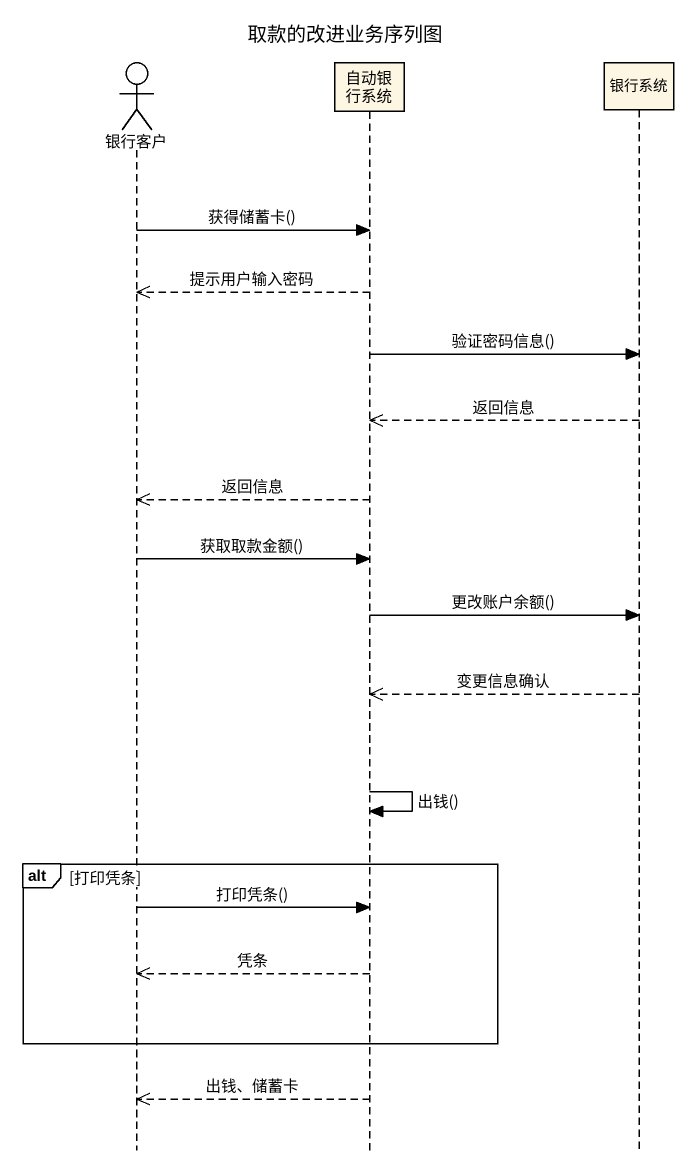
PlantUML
@startuml
title 取款的改进业务序列图
hide footbox
actor 银行客户
participant 自动银行系统
participant 银行系统

银行客户 -> 自动银行系统 : 获得储蓄卡()
自动银行系统 -->> 银行客户 : 提示用户输入密码
自动银行系统 -> 银行系统 : 验证密码信息()
银行系统 -->> 自动银行系统 : 返回信息
自动银行系统 -->> 银行客户 : 返回信息
银行客户 -> 自动银行系统 : 获取取款金额()
自动银行系统 -> 银行系统 : 更改账户余额()
银行系统 -->> 自动银行系统 : 变更信息确认
自动银行系统 -> 自动银行系统 : 出钱()
alt 打印凭条
  银行客户 -> 自动银行系统 : 打印凭条()
  自动银行系统 -->> 银行客户 : 凭条
end
自动银行系统 -->> 银行客户 : 出钱、储蓄卡
@enduml
